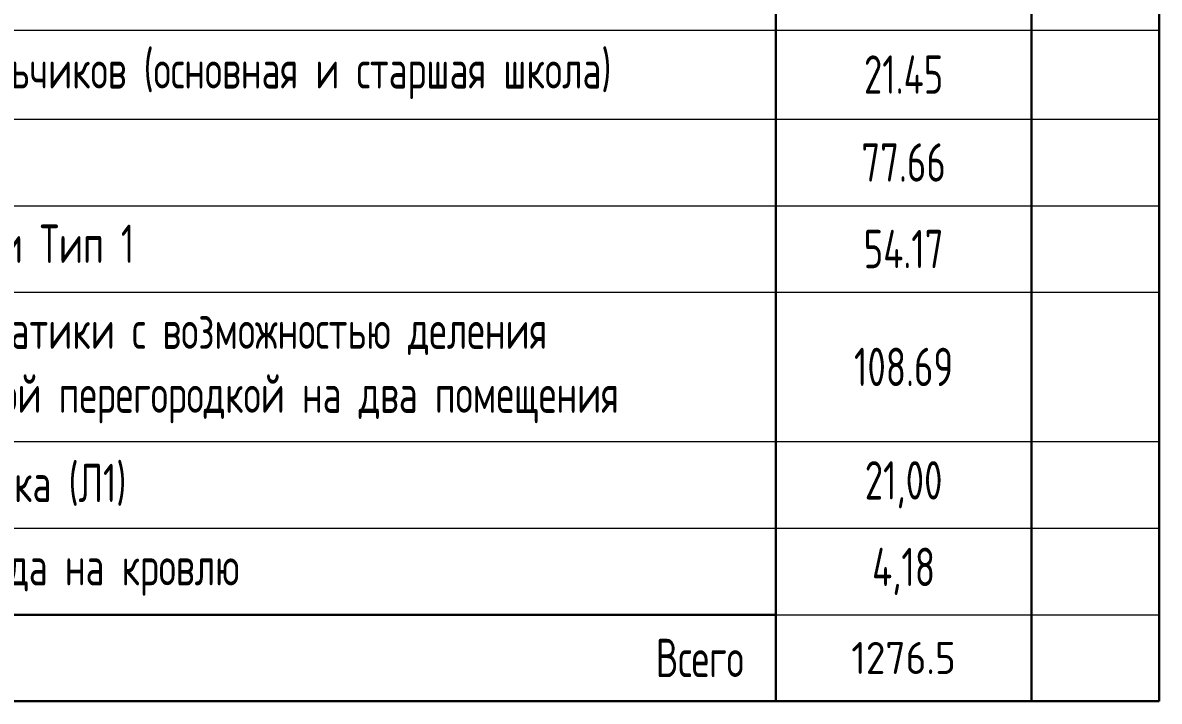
# Model space of a CAD drawing. Header units: millimetres. Extents: x 6718 to 598025, y -272259 to -37438.
# Drawn here: x 103815 to 112706, y -209310 to -204005 of the extents above; entities that cross this region are included whole.
import ezdxf

# ---------------------------------------------------------------- set-up
doc = ezdxf.new("R2010")
doc.units = ezdxf.units.MM
doc.layers.get('0').update_dxf_attribs({"color": 250, "lineweight": 0})
doc.layers.get('Defpoints').update_dxf_attribs({"true_color": 0xe5410b})
doc.layers.add('АР_Таблицы', color=164, linetype='Continuous')
doc.styles.add('ISOCPEUR', font='isocpeur.ttf', dxfattribs={"width": 0.7})
doc.styles.add('ISOCPEUR_2', font='isocpeur.ttf', dxfattribs={"width": 0.9, "height": 300})
doc.styles.add('Архитект', font='isocpeur.ttf', dxfattribs={"width": 0.8, "oblique": 8})

# ---------------------------------------------------------------- blocks, each defined once
blk = doc.blocks.new('*T788')
at = {"layer": 'Defpoints', "color": 8, "linetype": 'ByBlock', "lineweight": 0, "ltscale": 20, "transparency": 16777216}
for p, q in [((0, 0), (12954.8, 0)), ((0, 0), (0, -1500)), ((12954.8, 0), (12954.8, -1500))]:
    blk.add_line(p, q, dxfattribs=at)
at = {"layer": 'АР_Таблицы', "color": 0, "linetype": 'ByBlock', "lineweight": 30, "ltscale": 20, "transparency": 16777216}
for p, q in [((0, -1500), (12954.8, -1500)), ((0, -1500), (0, -24760.8)), ((1500, -1500), (1500, -24760.8)), ((9954.8, -1500), (9954.8, -24760.8)), ((11954.8, -1500), (11954.8, -24760.8)), ((12954.8, -1500), (12954.8, -24760.8)), ((0, -3500), (12954.8, -3500)), ((1500, -24083.8), (9954.8, -24083.8)), ((0, -24760.8), (12954.8, -24760.8))]:
    blk.add_line(p, q, dxfattribs=at)
at = {"layer": 'АР_Таблицы', "color": 0, "linetype": 'ByBlock', "lineweight": -2, "ltscale": 20, "transparency": 16777216}
for p, q in [((0, -4176.9), (12954.8, -4176.9)), ((0, -4853.8), (12954.8, -4853.8)), ((0, -5530.8), (12954.8, -5530.8)), ((0, -6227.7), (1500, -6227.7)), ((9954.8, -6227.7), (12954.8, -6227.7)), ((0, -6904.6), (12954.8, -6904.6)), ((0, -7581.5), (12954.8, -7581.5)), ((0, -8258.5), (12954.8, -8258.5)), ((0, -8935.4), (12954.8, -8935.4)), ((0, -9632.3), (12954.8, -9632.3)), ((0, -10309.2), (1500, -10309.2)), ((9954.8, -10309.2), (12954.8, -10309.2)), ((0, -10986.2), (12954.8, -10986.2)), ((0, -11663.1), (1500, -11663.1)), ((9954.8, -11663.1), (12954.8, -11663.1)), ((0, -12830), (1500, -12830)), ((9954.8, -12830), (12954.8, -12830)), ((0, -13506.9), (12954.8, -13506.9)), ((0, -14183.8), (12954.8, -14183.8)), ((0, -15410.8), (12954.8, -15410.8)), ((0, -16087.7), (12954.8, -16087.7)), ((0, -16784.6), (12954.8, -16784.6)), ((0, -17461.5), (12954.8, -17461.5)), ((0, -18138.5), (12954.8, -18138.5)), ((0, -18835.4), (12954.8, -18835.4)), ((0, -19512.3), (12954.8, -19512.3)), ((0, -20209.2), (12954.8, -20209.2)), ((0, -20886.2), (12954.8, -20886.2)), ((0, -21563.1), (12954.8, -21563.1)), ((0, -22730), (12954.8, -22730)), ((0, -23406.9), (1500, -23406.9)), ((11954.8, -23406.9), (12954.8, -23406.9)), ((0, -24083.8), (1500, -24083.8)), ((11954.8, -24083.8), (12954.8, -24083.8))]:
    blk.add_line(p, q, dxfattribs=at)
at = {"layer": 'АР_Таблицы', "color": 0, "linetype": 'ByBlock', "lineweight": 9, "ltscale": 20, "transparency": 16777216}
for p, q in [((1500, -6227.7), (9954.8, -6227.7)), ((1500, -10309.2), (9954.8, -10309.2)), ((1500, -11663.1), (9954.8, -11663.1)), ((1500, -12830), (9954.8, -12830)), ((1500, -23406.9), (11954.8, -23406.9)), ((9954.8, -24083.8), (11954.8, -24083.8))]:
    blk.add_line(p, q, dxfattribs=at)
at = {"layer": 'АР_Таблицы', "ltscale": 20, "transparency": 16777216}
for s, insert, char_height, width, attachment_point, style in [('Экспликация помещений 4-го этажа', (6477.4, -750), 500, 12854.799, 5, 'ISOCPEUR'), ('Номер поме- щения', (750, -2500), 300, 1400, 5, 'ISOCPEUR'), ('Кат. помещения', (12454.8, -2500), 300, 900, 5, 'ISOCPEUR'), ('Площадь м2', (10954.8, -2500), 350, 1900, 5, 'ISOCPEUR'), ('Наименование', (5727.4, -2500), 300, 8354.799, 5, 'ISOCPEUR'), ('401', (750, -3838.5), 300, 1223.077, 5, 'ISOCPEUR'), ('Лестничная клетка Тип Н2', (1750, -3838.5), 300, 7954.799, 4, 'ISOCPEUR'), ('28.81', (10954.8, -3838.5), 300, 1500, 5, 'ISOCPEUR'), ('{\\W0.7;\\C7;Кабинет русского языка и литературы}', (1750, -4515.4), 300, 7954.799, 4, 'ISOCPEUR'), ('402', (750, -4515.4), 300, 1223.077, 5, 'ISOCPEUR'), ('58.70', (10954.8, -4515.4), 300, 1500, 5, 'ISOCPEUR'), ('403', (750, -5192.3), 300, 1223.077, 5, 'ISOCPEUR'), ('ПУИ', (1750, -5192.3), 300, 7954.799, 4, 'ISOCPEUR'), ('2.78', (10954.8, -5192.3), 300, 1500, 5, 'ISOCPEUR'), ('{\\C1;В4}', (12454.8, -5192.3), 300, 900, 5, 'ISOCPEUR'), ('Санузел для девочек (основная и старшая школа)', (1750, -5879.2), 300, 7954.799, 4, 'ISOCPEUR'), ('404', (750, -5879.2), 300, 1223.077, 5, 'ISOCPEUR'), ('12.49', (10954.8, -5879.2), 300, 1500, 5, 'ISOCPEUR'), ('{\\W0.7;\\C7;Кабинет русского языка и литературы}', (1750, -6566.2), 300, 7954.799, 4, 'ISOCPEUR'), ('405', (750, -6566.2), 300, 1223.077, 5, 'ISOCPEUR'), ('58.68', (10954.8, -6566.2), 300, 1500, 5, 'ISOCPEUR'), ('406', (750, -7243.1), 300, 1223.077, 5, 'ISOCPEUR'), ('{\\C7;Кабинет математики}', (1750, -7243.1), 300, 7954.799, 4, 'ISOCPEUR'), ('58.54', (10954.8, -7243.1), 300, 1500, 5, 'ISOCPEUR'), ('407', (750, -7920), 300, 1223.077, 5, 'ISOCPEUR'), ('{\\C7;Кабинет математики}', (1750, -7920), 300, 7954.799, 4, 'ISOCPEUR'), ('60.45', (10954.8, -7920), 300, 1500, 5, 'ISOCPEUR'), ('408', (750, -8596.9), 300, 1223.077, 5, 'ISOCPEUR'), ('Санузел для персонала', (1750, -8596.9), 300, 7954.799, 4, 'ISOCPEUR'), ('2.78', (10954.8, -8596.9), 300, 1500, 5, 'ISOCPEUR'), ('Санузел для мальчиков (основная и старшая школа)', (1750, -9283.8), 300, 7954.799, 4, 'ISOCPEUR'), ('409', (750, -9283.8), 300, 1223.077, 5, 'ISOCPEUR'), ('12.49', (10954.8, -9283.8), 300, 1500, 5, 'ISOCPEUR'), ('Лестничная клетка (Л1)', (1750, -9970.8), 300, 7954.799, 4, 'ISOCPEUR'), ('410', (750, -9970.8), 300, 1223.077, 5, 'ISOCPEUR'), ('26.98', (10954.8, -9970.8), 300, 1500, 5, 'ISOCPEUR'), ('{\\C7;Кабинет информационных технологий}', (1750, -10647.7), 300, 7954.799, 4, 'ISOCPEUR'), ('411', (750, -10647.7), 300, 1223.077, 5, 'ISOCPEUR'), ('87.66', (10954.8, -10647.7), 300, 1500, 5, 'ISOCPEUR'), ('412', (750, -11324.6), 300, 1223.077, 5, 'ISOCPEUR'), ('{\\C7;Лаборантская\\Q15;\\W1; \\Q0;\\W0.7;при{\\W1; }кабинете информационных технологий}', (1750, -11324.6), 300, 7954.799, 4, 'ISOCPEUR'), ('18.84', (10954.8, -11324.6), 300, 1500, 5, 'ISOCPEUR'), ('{\\C1;В3}', (12454.8, -11324.6), 300, 900, 5, 'ISOCPEUR'), ('Административный кабинет тип 1 (основная и старшая школа)', (1750, -12246.5), 300, 7954.799, 4, 'ISOCPEUR'), ('413', (750, -12246.5), 300, 1223.077, 5, 'ISOCPEUR'), ('16.03', (10954.8, -12246.5), 300, 1500, 5, 'ISOCPEUR'), ('Учебные кабинеты {\\C7;для изучения естествознания: химия}', (1750, -13168.5), 300, 7954.799, 4, 'ISOCPEUR'), ('414', (750, -13168.5), 300, 1223.077, 5, 'ISOCPEUR'), ('60.75', (10954.8, -13168.5), 300, 1500, 5, 'ISOCPEUR'), ('{\\C7;Лаборантская кабинета химии}', (1750, -13845.4), 300, 7954.799, 4, 'ISOCPEUR'), ('415', (750, -13845.4), 300, 1223.077, 5, 'ISOCPEUR'), ('18.96', (10954.8, -13845.4), 300, 1500, 5, 'ISOCPEUR'), ('{\\Q0;\\W0.7;\\C1;В3}', (12454.8, -13845.4), 300, 900, 5, 'Архитект'), ('Санузел для девочек {\\C7;с комнатой личной гигиены }(основная и старшая школа)', (1750, -14797.3), 300, 7954.799, 4, 'ISOCPEUR'), ('416', (750, -14797.3), 300, 1223.077, 5, 'ISOCPEUR'), ('22.56', (10954.8, -14797.3), 300, 1500, 5, 'ISOCPEUR'), ('Подсобное помещение', (1750, -15749.2), 300, 7954.799, 4, 'ISOCPEUR'), ('417', (750, -15749.2), 300, 1223.077, 5, 'ISOCPEUR'), ('7.30', (10954.8, -15749.2), 300, 1500, 5, 'ISOCPEUR'), ('{\\Q0;\\W0.7;\\C1;В4}', (12454.8, -15749.2), 300, 900, 5, 'Архитект'), ('{\\C7;Кабинет иностранного языка (основная и старшая школа)}', (1750, -16436.2), 300, 7954.799, 4, 'ISOCPEUR'), ('418', (750, -16436.2), 300, 1223.077, 5, 'ISOCPEUR'), ('32.36', (10954.8, -16436.2), 300, 1500, 5, 'ISOCPEUR'), ('419', (750, -17123.1), 300, 1223.077, 5, 'ISOCPEUR'), ('Коридор с рекреацией', (1750, -17123.1), 300, 7954.799, 4, 'ISOCPEUR'), ('245.54', (10954.8, -17123.1), 300, 1500, 5, 'ISOCPEUR'), ('420', (750, -17800), 300, 1223.077, 5, 'ISOCPEUR'), ('Коридор с рекреацией', (1750, -17800), 300, 7954.799, 4, 'ISOCPEUR'), ('118.69', (10954.8, -17800), 300, 1500, 5, 'ISOCPEUR'), ('{\\C7;Кабинет иностранного языка (основная и старшая школа)}', (1750, -18486.9), 300, 7954.799, 4, 'ISOCPEUR'), ('421', (750, -18486.9), 300, 1223.077, 5, 'ISOCPEUR'), ('34.07', (10954.8, -18486.9), 300, 1500, 5, 'ISOCPEUR'), ('422', (750, -19173.8), 300, 1223.077, 5, 'ISOCPEUR'), ('{\\W0.7;\\C7;Помещение связи}', (1750, -19173.8), 300, 7954.799, 4, 'ISOCPEUR'), ('8.02', (10954.8, -19173.8), 300, 1500, 5, 'ISOCPEUR'), ('{\\C1;В4}', (12454.8, -19173.8), 300, 900, 5, 'ISOCPEUR'), ('Санузел для мальчиков (основная и старшая школа)', (1750, -19860.8), 300, 7954.799, 4, 'ISOCPEUR'), ('423', (750, -19860.8), 300, 1223.077, 5, 'ISOCPEUR'), ('21.45', (10954.8, -19860.8), 300, 1500, 5, 'ISOCPEUR'), ('Коридор', (1750, -20547.7), 300, 7954.799, 4, 'ISOCPEUR'), ('424', (750, -20547.7), 300, 1223.077, 5, 'ISOCPEUR'), ('77.66', (10954.8, -20547.7), 300, 1500, 5, 'ISOCPEUR'), ('{\\W0.7;\\C7;Кабинет истории Тип 1}', (1750, -21224.6), 300, 7954.799, 4, 'ISOCPEUR'), ('425', (750, -21224.6), 300, 1223.077, 5, 'ISOCPEUR'), ('54.17', (10954.8, -21224.6), 300, 1500, 5, 'ISOCPEUR'), ('{\\C7;Кабинет информатики с возможностью деления трансформируемой перегородкой на два помещения}', (1750, -22146.5), 300, 7954.799, 4, 'ISOCPEUR'), ('426', (750, -22146.5), 300, 1223.077, 5, 'ISOCPEUR'), ('108.69', (10954.8, -22146.5), 300, 1500, 5, 'ISOCPEUR'), ('427', (750, -23068.5), 300, 1223.077, 5, 'ISOCPEUR'), ('Лестничная клетка (Л1)', (1750, -23068.5), 300, 7954.799, 4, 'ISOCPEUR'), ('21,00', (10954.8, -23068.5), 300, 1500, 5, 'ISOCPEUR'), ('Помещение выхода на кровлю', (1750, -23745.4), 300, 7954.799, 4, 'ISOCPEUR'), ('4,18', (10954.8, -23745.4), 300, 1500, 5, 'ISOCPEUR'), ('428', (750, -23745.4), 300, 1223.077, 5, 'ISOCPEUR'), ('Всего', (9704.8, -24422.3), 300, 7954.799, 6, 'ISOCPEUR'), ('1276.5', (10954.8, -24422.3), 250, 1980, 5, 'ISOCPEUR_2')]:
    blk.add_mtext(s, dxfattribs=dict(at, insert=insert, char_height=char_height, width=width, attachment_point=attachment_point, style=style))

msp = doc.modelspace()

# ---------------------------------------------------------------- block references
msp.add_blockref('*T788', (99751.2, -184549.2))

doc.saveas('drawing.dxf')
